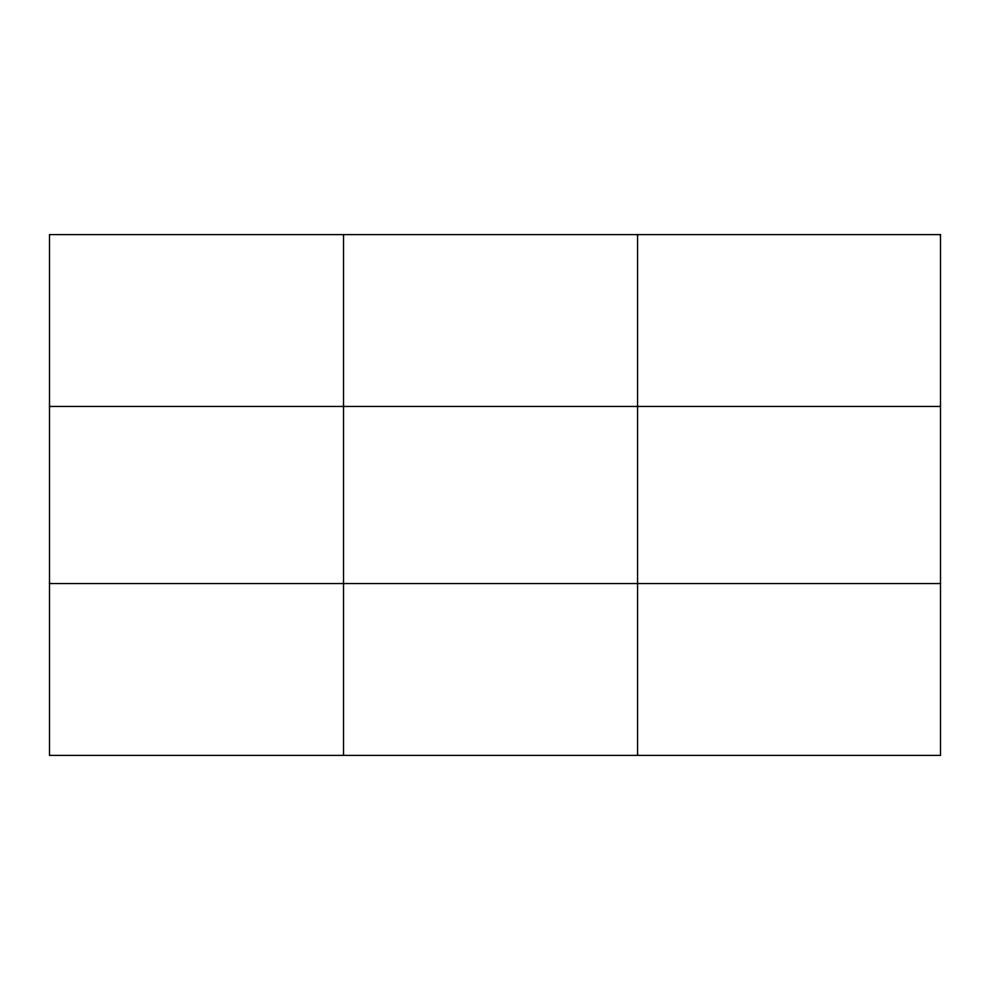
<?xml version="1.0" encoding="UTF-8"?>
<svg xmlns="http://www.w3.org/2000/svg" width="990" height="990" viewBox="0 0 990 990"><rect width="100%" height="100%" fill="white"/><g stroke="black" fill="none" stroke-linecap="round" stroke-linejoin="round"><path stroke-width="1.49" d="M343.53 234.593L343.53 755.407M637.56 234.593L637.56 755.407M49.5 406.457L940.5 406.457M49.5 583.543L940.5 583.543M940.5 234.593L940.5 755.407L49.5 755.407L49.5 234.593L940.5 234.593"/></g></svg>
